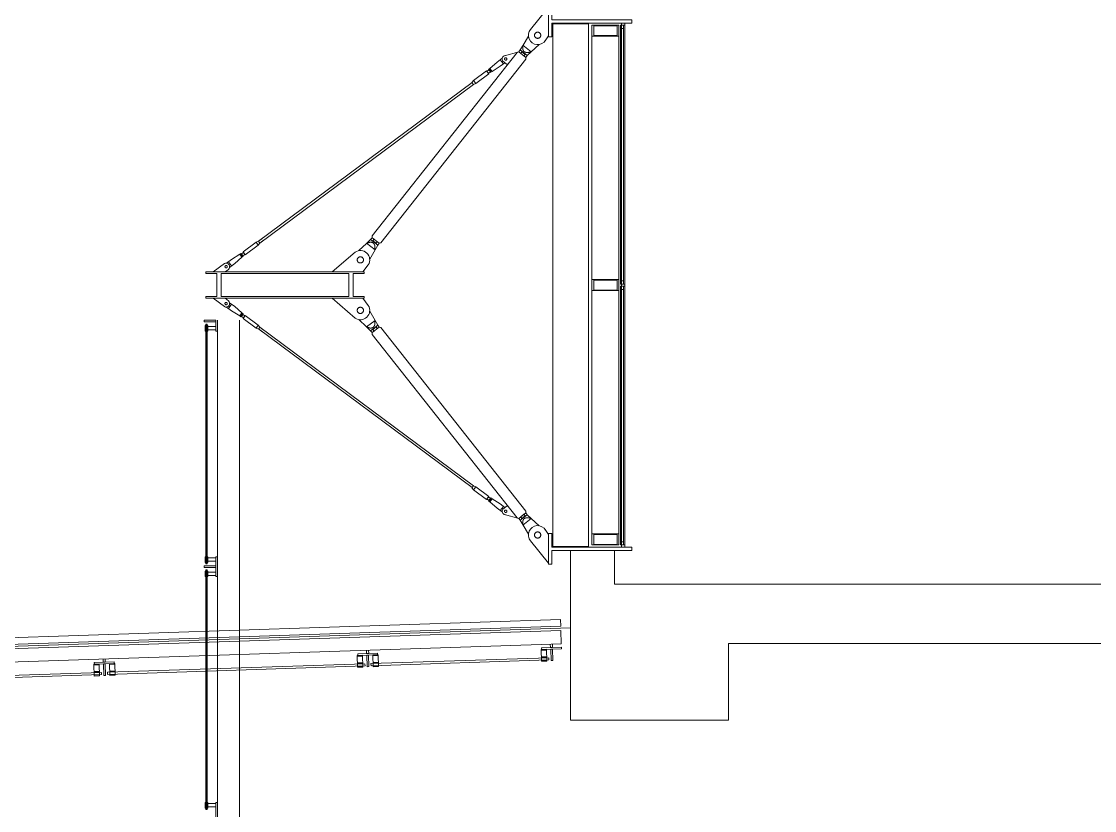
# Model space of a CAD drawing. Header units: inches. Extents: x -3410 to 5259, y -1080 to 3208.
# Drawn here: x -417.8 to -173.5, y 2813.2 to 2992.8 of the extents above; entities that cross this region are included whole.
import ezdxf

# ---------------------------------------------------------------- set-up
doc = ezdxf.new("R2010")
doc.units = ezdxf.units.IN
doc.header["$LTSCALE"] = 48
doc.header["$MEASUREMENT"] = 0
doc.layers.add('Venue-Ceiling-Main', color=7, linetype='Continuous', lineweight=5)
doc.layers.add('Venue-Walls and Doors', color=7, linetype='Continuous', lineweight=5)

msp = doc.modelspace()

# ---------------------------------------------------------------- linework, layer by layer
at = {"layer": 'Venue-Ceiling-Main', "linetype": 'Continuous'}
for p, q in [((-376.21, 2924.75), (-376.21, 2924.38)), ((-373.58, 2924.75), (-376.21, 2924.75)), ((-373.58, 2924.38), (-376.21, 2924.38)), ((-373.58, 2922.31), (-373.58, 2924.75)), ((-373.21, 2924.75), (-373.21, 2700.75)), ((-368.21, 2924.75), (-368.21, 2700.75)), ((-375.83, 2923.56), (-376.02, 2923.56)), ((-376.02, 2923.56), (-376.02, 2922.31)), ((-375.83, 2922.31), (-376.02, 2922.31)), ((-375.96, 2923.56), (-375.96, 2922.31)), ((-375.83, 2923.88), (-375.83, 2869.34)), ((-375.58, 2923.88), (-375.83, 2923.88)), ((-375.78, 2923.88), (-375.78, 2869.34)), ((-375.75, 2923.56), (-375.75, 2923.31)), ((-375.39, 2923.56), (-375.75, 2923.56)), ((-375.75, 2923.31), (-375.58, 2923.31)), ((-375.75, 2922.56), (-375.58, 2922.56)), ((-375.75, 2922.31), (-375.75, 2922.56)), ((-375.39, 2922.31), (-375.75, 2922.31)), ((-375.63, 2923.88), (-375.63, 2869.34)), ((-375.58, 2923.88), (-375.58, 2869.34)), ((-375.39, 2923.56), (-375.39, 2922.31)), ((-373.58, 2923.31), (-375.39, 2923.31)), ((-373.58, 2922.56), (-375.39, 2922.56)), ((-373.58, 2922.31), (-373.21, 2922.31)), ((-376.02, 2869.66), (-376.02, 2870.91)), ((-375.83, 2870.91), (-376.02, 2870.91)), ((-375.96, 2869.66), (-375.96, 2870.91)), ((-375.39, 2870.91), (-375.58, 2870.91)), ((-375.39, 2869.66), (-375.39, 2870.91)), ((-373.58, 2870.66), (-375.39, 2870.66)), ((-373.58, 2866.41), (-373.58, 2870.91)), ((-373.21, 2870.91), (-373.58, 2870.91)), ((-376.21, 2868.84), (-376.21, 2868.47)), ((-373.58, 2868.84), (-376.21, 2868.84)), ((-373.58, 2868.47), (-376.21, 2868.47)), ((-375.83, 2869.66), (-376.02, 2869.66)), ((-375.58, 2869.34), (-375.83, 2869.34)), ((-375.58, 2870.52), (-375.75, 2870.52)), ((-375.39, 2869.66), (-375.58, 2869.66)), ((-373.58, 2869.91), (-375.39, 2869.91)), ((-375.83, 2867.66), (-376.02, 2867.66)), ((-376.02, 2867.66), (-376.02, 2866.41)), ((-375.83, 2866.41), (-376.02, 2866.41)), ((-375.96, 2867.66), (-375.96, 2866.41)), ((-375.83, 2867.97), (-375.83, 2813.44)), ((-375.58, 2867.97), (-375.83, 2867.97)), ((-375.78, 2867.97), (-375.78, 2813.44)), ((-375.75, 2867.66), (-375.75, 2867.41)), ((-375.39, 2867.66), (-375.75, 2867.66)), ((-375.75, 2867.41), (-375.58, 2867.41)), ((-375.75, 2866.66), (-375.58, 2866.66)), ((-375.75, 2866.41), (-375.75, 2866.66)), ((-375.39, 2866.41), (-375.75, 2866.41)), ((-375.63, 2867.97), (-375.63, 2813.44)), ((-375.58, 2867.97), (-375.58, 2813.44)), ((-375.39, 2867.66), (-375.39, 2866.41)), ((-373.58, 2867.41), (-375.39, 2867.41)), ((-373.58, 2866.66), (-375.39, 2866.66)), ((-373.58, 2866.41), (-373.21, 2866.41)), ((-376.02, 2813.75), (-376.02, 2815)), ((-375.83, 2815), (-376.02, 2815)), ((-375.96, 2813.75), (-375.96, 2815)), ((-375.58, 2814.61), (-375.75, 2814.61)), ((-375.39, 2815), (-375.58, 2815)), ((-375.39, 2813.75), (-375.39, 2815)), ((-373.58, 2814.75), (-375.39, 2814.75)), ((-373.58, 2810.5), (-373.58, 2815)), ((-373.21, 2815), (-373.58, 2815)), ((-375.83, 2813.75), (-376.02, 2813.75)), ((-375.58, 2813.44), (-375.83, 2813.44)), ((-375.39, 2813.75), (-375.58, 2813.75)), ((-373.58, 2814), (-375.39, 2814))]:
    msp.add_line(p, q, dxfattribs=at)
at = {"layer": 'Venue-Ceiling-Main', "linetype": 'Continuous', "flags": 128}
for points in [[(-375.96, 2923.09), (-375.92, 2923.09), (-375.8, 2923), (-375.46, 2923), (-375.46, 2922.88), (-375.8, 2922.88), (-375.92, 2922.78), (-375.96, 2922.78)], [(-375.96, 2870.83), (-375.92, 2870.83), (-375.8, 2870.73), (-375.46, 2870.73), (-375.46, 2870.61), (-375.8, 2870.61), (-375.92, 2870.51), (-375.96, 2870.51)], [(-375.96, 2869.74), (-375.92, 2869.74), (-375.8, 2869.83), (-375.46, 2869.83), (-375.46, 2869.96), (-375.8, 2869.96), (-375.92, 2870.05), (-375.96, 2870.05)], [(-375.58, 2870.05), (-375.75, 2870.05), (-375.75, 2870.52)], [(-375.96, 2867.19), (-375.92, 2867.19), (-375.8, 2867.09), (-375.46, 2867.09), (-375.46, 2866.97), (-375.8, 2866.97), (-375.92, 2866.88), (-375.96, 2866.88)], [(-375.96, 2814.92), (-375.92, 2814.92), (-375.8, 2814.83), (-375.46, 2814.83), (-375.46, 2814.7), (-375.8, 2814.7), (-375.92, 2814.61), (-375.96, 2814.61)], [(-375.58, 2814.14), (-375.75, 2814.14), (-375.75, 2814.61)], [(-375.96, 2813.83), (-375.92, 2813.83), (-375.8, 2813.92), (-375.46, 2813.92), (-375.46, 2814.05), (-375.8, 2814.05), (-375.92, 2814.14), (-375.96, 2814.14)]]:
    msp.add_lwpolyline(points, dxfattribs=at)
at = {"layer": 'Venue-Walls and Doors', "linetype": 'Continuous'}
for p, q in [((-297.83, 2996), (-301.96, 2990.96)), ((-281.86, 2991.88), (-287.98, 2991.88)), ((-281.86, 2991.88), (-281.86, 2873.62)), ((-281.23, 2873.13), (-281.23, 2992.38)), ((-280.73, 2991.16), (-281.23, 2991.16)), ((-280.73, 2933), (-280.73, 2991.88)), ((-280.48, 2992.38), (-280.48, 2873.13)), ((-302.43, 2989.44), (-303.64, 2987.34)), ((-297.83, 2989.5), (-298.58, 2988.37)), ((-287.98, 2989.38), (-281.86, 2989.38)), ((-304.98, 2985.71), (-337.96, 2943.95)), ((-304.6, 2985.83), (-307.86, 2984.96)), ((-304.6, 2985.83), (-304.99, 2985.71)), ((-304.26, 2986.26), (-304.6, 2985.83)), ((-304.6, 2985.83), (-303, 2984.56)), ((-303.64, 2987.34), (-304.26, 2986.26)), ((-302.66, 2984.99), (-304.26, 2986.26)), ((-303.89, 2985.85), (-304.17, 2985.49)), ((-304.17, 2985.49), (-303.43, 2984.9)), ((-303.15, 2985.26), (-303.89, 2985.85)), ((-301.75, 2985.85), (-303.65, 2987.35)), ((-301.75, 2985.85), (-302.66, 2984.99)), ((-299.99, 2987.51), (-301.75, 2985.85)), ((-303.03, 2984.16), (-335.99, 2942.41)), ((-311.18, 2982.06), (-309.53, 2983.51)), ((-309.53, 2983.51), (-308.37, 2984.37)), ((-308.82, 2982.55), (-307.75, 2983.34)), ((-308.81, 2984.05), (-308.1, 2983.09)), ((-308.23, 2983.73), (-307.27, 2982.95)), ((-303.43, 2984.9), (-303.15, 2985.26)), ((-303, 2984.56), (-303.03, 2984.16)), ((-303, 2984.56), (-302.66, 2984.99)), ((-314.88, 2979.31), (-311.93, 2981.5)), ((-311.43, 2980.84), (-314.39, 2978.64)), ((-311.93, 2981.5), (-311.43, 2980.84)), ((-311.85, 2981.4), (-311.39, 2981.74)), ((-311.51, 2980.94), (-311.85, 2981.4)), ((-311.05, 2981.28), (-311.51, 2980.94)), ((-311.39, 2981.74), (-311.05, 2981.28)), ((-311.33, 2981.66), (-310.87, 2981.53)), ((-311.1, 2981.84), (-311.11, 2981.36)), ((-310.68, 2981.39), (-308.82, 2982.55)), ((-363.88, 2942.72), (-315.24, 2978.83)), ((-314.94, 2978.43), (-363.58, 2942.32)), ((-315.26, 2978.86), (-314.88, 2979.31)), ((-315.26, 2978.86), (-314.92, 2978.41)), ((-314.92, 2978.41), (-314.39, 2978.64)), ((-314.39, 2978.64), (-314.88, 2979.31)), ((-337.99, 2943.55), (-337.96, 2943.96)), ((-363.9, 2942.75), (-364.43, 2942.51)), ((-363.56, 2942.29), (-363.94, 2941.84)), ((-363.9, 2942.75), (-363.56, 2942.29)), ((-363.07, 2943.32), (-363.88, 2942.72)), ((-363.58, 2942.32), (-362.77, 2942.92)), ((-340.99, 2940.6), (-339.24, 2942.26)), ((-337.34, 2940.77), (-339.25, 2942.27)), ((-339.24, 2942.26), (-338.33, 2943.12)), ((-338.33, 2943.12), (-337.99, 2943.55)), ((-336.72, 2941.85), (-338.33, 2943.12)), ((-337.99, 2943.55), (-336.38, 2942.29)), ((-337.84, 2942.85), (-337.56, 2943.21)), ((-337.1, 2942.27), (-337.84, 2942.85)), ((-337.56, 2943.21), (-336.81, 2942.63)), ((-337.34, 2940.77), (-336.72, 2941.85)), ((-336.81, 2942.63), (-337.1, 2942.27)), ((-336.38, 2942.29), (-336.72, 2941.85)), ((-336.38, 2942.29), (-335.99, 2942.41)), ((-368.14, 2939.76), (-370, 2938.6)), ((-367.64, 2939.09), (-369.29, 2937.64)), ((-367.95, 2939.62), (-367.48, 2939.49)), ((-367.71, 2939.8), (-367.72, 2939.31)), ((-347.09, 2935.75), (-341.87, 2940.25)), ((-338.55, 2938.67), (-337.34, 2940.77)), ((-374.18, 2935.75), (-371.63, 2937.64)), ((-370, 2938.6), (-371.16, 2937.74)), ((-370.72, 2938.07), (-370.01, 2937.11)), ((-369.29, 2937.64), (-370.44, 2936.79)), ((-340.09, 2935.75), (-338.87, 2937.38)), ((-371.48, 2935.75), (-370.71, 2936.34)), ((-287.98, 2934), (-281.86, 2934)), ((-280.73, 2933.72), (-281.23, 2933.72)), ((-280.73, 2931.79), (-281.23, 2931.79)), ((-280.73, 2873.62), (-280.73, 2932.5)), ((-374.18, 2929.75), (-371.63, 2927.86)), ((-371.48, 2929.75), (-370.71, 2929.16)), ((-347.09, 2929.75), (-341.87, 2925.25)), ((-340.09, 2929.75), (-338.87, 2928.13)), ((-281.86, 2931.5), (-287.98, 2931.5)), ((-370, 2926.9), (-371.16, 2927.76)), ((-370.72, 2927.44), (-370.01, 2928.39)), ((-369.29, 2927.86), (-370.44, 2928.71)), ((-368.14, 2925.74), (-370, 2926.9)), ((-367.64, 2926.41), (-369.29, 2927.86)), ((-338.55, 2926.83), (-337.34, 2924.73)), ((-367.95, 2925.88), (-367.48, 2926.01)), ((-367.71, 2925.7), (-367.72, 2926.19)), ((-340.99, 2924.9), (-339.24, 2923.24)), ((-337.34, 2924.73), (-339.25, 2923.23)), ((-337.34, 2924.73), (-336.72, 2923.65)), ((-363.9, 2922.76), (-364.43, 2922.99)), ((-363.56, 2923.21), (-363.94, 2923.66)), ((-363.9, 2922.76), (-363.56, 2923.21)), ((-363.88, 2922.78), (-315.24, 2886.67)), ((-363.07, 2922.18), (-363.88, 2922.78)), ((-314.94, 2887.07), (-363.58, 2923.18)), ((-363.58, 2923.18), (-362.77, 2922.58)), ((-339.24, 2923.24), (-338.33, 2922.38)), ((-336.72, 2923.65), (-338.33, 2922.38)), ((-338.33, 2922.38), (-337.99, 2921.95)), ((-337.99, 2921.95), (-336.38, 2923.22)), ((-337.99, 2921.95), (-337.96, 2921.55)), ((-337.1, 2923.23), (-337.84, 2922.65)), ((-337.84, 2922.65), (-337.56, 2922.29)), ((-337.56, 2922.29), (-336.81, 2922.87)), ((-336.81, 2922.87), (-337.1, 2923.23)), ((-336.38, 2923.22), (-336.72, 2923.65)), ((-336.38, 2923.21), (-335.99, 2923.09)), ((-303.03, 2881.35), (-335.99, 2923.09)), ((-304.98, 2879.79), (-337.96, 2921.55)), ((-315.26, 2886.64), (-314.92, 2887.1)), ((-315.26, 2886.64), (-314.88, 2886.19)), ((-314.92, 2887.1), (-314.39, 2886.86)), ((-314.39, 2886.86), (-314.88, 2886.19)), ((-314.88, 2886.19), (-311.93, 2884)), ((-311.43, 2884.66), (-314.39, 2886.86)), ((-311.93, 2884), (-311.43, 2884.66)), ((-311.51, 2884.56), (-311.85, 2884.1)), ((-311.85, 2884.1), (-311.39, 2883.76)), ((-311.05, 2884.22), (-311.51, 2884.56)), ((-311.39, 2883.76), (-311.05, 2884.22)), ((-311.33, 2883.84), (-310.87, 2883.97)), ((-311.18, 2883.44), (-309.53, 2881.99)), ((-311.1, 2883.66), (-311.11, 2884.15)), ((-310.68, 2884.11), (-308.82, 2882.95)), ((-308.82, 2882.95), (-307.75, 2882.16)), ((-309.53, 2881.99), (-308.37, 2881.13)), ((-308.81, 2881.45), (-308.1, 2882.41)), ((-308.23, 2881.77), (-307.27, 2882.55)), ((-304.6, 2879.67), (-307.86, 2880.54)), ((-304.6, 2879.67), (-303, 2880.94)), ((-302.66, 2880.51), (-304.26, 2879.24)), ((-304.17, 2880.02), (-303.43, 2880.6)), ((-303.43, 2880.6), (-303.15, 2880.24)), ((-303, 2880.94), (-303.03, 2881.35)), ((-303, 2880.94), (-302.66, 2880.51)), ((-301.75, 2879.65), (-302.66, 2880.51)), ((-304.6, 2879.67), (-304.99, 2879.79)), ((-304.26, 2879.24), (-304.6, 2879.67)), ((-303.64, 2878.16), (-304.26, 2879.24)), ((-303.89, 2879.66), (-304.17, 2880.02)), ((-303.15, 2880.24), (-303.89, 2879.66)), ((-301.75, 2879.65), (-303.65, 2878.15)), ((-302.43, 2876.06), (-303.64, 2878.16)), ((-299.99, 2877.99), (-301.75, 2879.65)), ((-297.83, 2876), (-298.58, 2877.13)), ((-287.98, 2876.12), (-281.86, 2876.12)), ((-297.83, 2869.5), (-301.96, 2874.55)), ((-281.23, 2874.34), (-280.73, 2874.34)), ((-292.83, 2872.38), (-292.83, 2833.73)), ((-282.83, 2872.23), (-282.83, 2864.73)), ((103.87, 2864.73), (-282.83, 2864.73)), ((-1282.85, 2823.94), (-295.11, 2856.63)), ((-295.06, 2855.13), (-295.11, 2856.63)), ((-1281.3, 2822.5), (-295.06, 2855.13)), ((-292.83, 2854.73), (-1280.81, 2822.04)), ((-1280.27, 2821.53), (-295.03, 2854.13)), ((-294.93, 2851.13), (-295.03, 2854.13)), ((-1277.17, 2818.63), (-294.93, 2851.13)), ((-296.93, 2851.07), (-296.91, 2850.32)), ((-256.83, 2851.23), (-256.83, 2833.73)), ((67.87, 2851.23), (-256.83, 2851.23)), ((-341.27, 2848.85), (-336.77, 2849)), ((-341.26, 2848.47), (-341.27, 2848.85)), ((-336.76, 2848.62), (-341.26, 2848.47)), ((-339.27, 2848.91), (-339.29, 2849.66)), ((-338.77, 2848.93), (-339.27, 2848.91)), ((-338.79, 2849.68), (-338.77, 2848.93)), ((-337.82, 2848.59), (-336.63, 2848.63)), ((-336.77, 2849), (-336.76, 2848.62)), ((-336.63, 2848.63), (-336.54, 2845.94)), ((-299.52, 2849.86), (-298.33, 2849.89)), ((-299.43, 2847.17), (-299.52, 2849.86)), ((-298.32, 2849.71), (-299.51, 2849.67)), ((-299.4, 2850.23), (-294.91, 2850.38)), ((-299.39, 2849.86), (-299.4, 2850.23)), ((-294.89, 2850.01), (-299.39, 2849.86)), ((-298.33, 2849.89), (-298.24, 2847.21)), ((-297.4, 2850.3), (-297.43, 2851.05)), ((-296.91, 2850.32), (-297.4, 2850.3)), ((-297.33, 2849.93), (-296.96, 2849.94)), ((-297.24, 2847.3), (-297.33, 2849.93)), ((-296.96, 2849.94), (-296.87, 2847.32)), ((-294.91, 2850.38), (-294.89, 2850.01)), ((-401.35, 2846.49), (-400.16, 2846.52)), ((-401.26, 2843.8), (-401.35, 2846.49)), ((-400.15, 2846.34), (-401.34, 2846.3)), ((-401.24, 2846.86), (-396.74, 2847.01)), ((-401.22, 2846.49), (-401.24, 2846.86)), ((-396.73, 2846.64), (-401.22, 2846.49)), ((-400.16, 2846.52), (-400.07, 2843.84)), ((-399.24, 2846.93), (-399.26, 2847.68)), ((-398.74, 2846.95), (-399.24, 2846.93)), ((-399.16, 2846.56), (-398.79, 2846.57)), ((-399.07, 2843.93), (-399.16, 2846.56)), ((-398.79, 2846.57), (-398.7, 2843.95)), ((-398.76, 2847.7), (-398.74, 2846.95)), ((-397.79, 2846.6), (-396.6, 2846.64)), ((-397.7, 2843.92), (-397.79, 2846.6)), ((-397.78, 2846.42), (-396.59, 2846.46)), ((-396.74, 2847.01), (-396.73, 2846.64)), ((-396.6, 2846.64), (-396.51, 2843.96)), ((-341.38, 2848.47), (-340.19, 2848.51)), ((-341.29, 2845.78), (-341.38, 2848.47)), ((-340.19, 2848.32), (-341.37, 2848.28)), ((-340.14, 2846.82), (-341.32, 2846.78)), ((-340.13, 2846.64), (-341.32, 2846.6)), ((-340.19, 2848.51), (-340.1, 2845.82)), ((-339.19, 2848.54), (-338.82, 2848.55)), ((-339.11, 2845.92), (-339.19, 2848.54)), ((-338.82, 2848.55), (-338.73, 2845.93)), ((-337.73, 2845.9), (-337.82, 2848.59)), ((-337.81, 2848.4), (-336.63, 2848.44)), ((-337.76, 2846.9), (-336.58, 2846.94)), ((-337.76, 2846.71), (-336.57, 2846.75)), ((-298.27, 2848.21), (-299.46, 2848.17)), ((-298.27, 2848.02), (-299.45, 2847.98)), ((-298.25, 2847.4), (-299.43, 2847.36)), ((-298.24, 2847.21), (-299.43, 2847.17)), ((-296.87, 2847.32), (-297.24, 2847.3)), ((-400.1, 2844.84), (-401.29, 2844.8)), ((-400.1, 2844.65), (-401.29, 2844.61)), ((-400.08, 2844.03), (-401.26, 2843.99)), ((-400.07, 2843.84), (-401.26, 2843.8)), ((-398.7, 2843.95), (-399.07, 2843.93)), ((-397.73, 2844.92), (-396.54, 2844.96)), ((-397.73, 2844.73), (-396.54, 2844.77)), ((-397.7, 2844.1), (-396.52, 2844.14)), ((-396.51, 2843.96), (-397.7, 2843.92)), ((-340.11, 2846.01), (-341.3, 2845.97)), ((-340.1, 2845.82), (-341.29, 2845.78)), ((-338.73, 2845.93), (-339.11, 2845.92)), ((-337.74, 2846.09), (-336.55, 2846.13)), ((-336.54, 2845.94), (-337.73, 2845.9)), ((-256.83, 2833.73), (-292.83, 2833.73))]:
    msp.add_line(p, q, dxfattribs=at)
at = {"layer": 'Venue-Walls and Doors', "linetype": 'Continuous', "flags": 128}
for points in [[(-297.08, 2993.13), (-297.08, 2996.25), (-297.83, 2996.25), (-297.83, 2989.25), (-297.08, 2989.25), (-297.08, 2992.38), (-278.83, 2992.38), (-278.83, 2993.13)], [(-299.6, 2989.61), (-299.61, 2989.54), (-299.62, 2989.47), (-299.63, 2989.4), (-299.66, 2989.34), (-299.69, 2989.28), (-299.72, 2989.22), (-299.76, 2989.16), (-299.81, 2989.11), (-299.86, 2989.06), (-299.92, 2989.02), (-299.98, 2988.99), (-300.04, 2988.96), (-300.1, 2988.93), (-300.17, 2988.92), (-300.24, 2988.91), (-300.31, 2988.9), (-300.38, 2988.91), (-300.45, 2988.92), (-300.52, 2988.93), (-300.58, 2988.96), (-300.64, 2988.99), (-300.7, 2989.02), (-300.76, 2989.06), (-300.81, 2989.11), (-300.86, 2989.16), (-300.9, 2989.22), (-300.93, 2989.28), (-300.96, 2989.34), (-300.99, 2989.4), (-301, 2989.47), (-301.01, 2989.54), (-301.02, 2989.61), (-301.01, 2989.68), (-301, 2989.75), (-300.99, 2989.82), (-300.96, 2989.88), (-300.93, 2989.94), (-300.9, 2990), (-300.86, 2990.06), (-300.81, 2990.11), (-300.76, 2990.16), (-300.7, 2990.2), (-300.64, 2990.23), (-300.58, 2990.26), (-300.52, 2990.29), (-300.45, 2990.3), (-300.38, 2990.31), (-300.31, 2990.32), (-300.24, 2990.31), (-300.17, 2990.3), (-300.1, 2990.29), (-300.04, 2990.26), (-299.98, 2990.23), (-299.92, 2990.2), (-299.86, 2990.16), (-299.81, 2990.11), (-299.76, 2990.06), (-299.72, 2990), (-299.69, 2989.94), (-299.66, 2989.88), (-299.63, 2989.82), (-299.62, 2989.75), (-299.61, 2989.68)], [(-288.71, 2873.25), (-296.83, 2873.25), (-296.83, 2992.25), (-288.71, 2992.25)], [(-282.17, 2991.74), (-287.54, 2991.74), (-287.54, 2989.57), (-282.17, 2989.57)], [(-307.32, 2984.21), (-307.32, 2984.18), (-307.32, 2984.16), (-307.33, 2984.13), (-307.34, 2984.11), (-307.35, 2984.08), (-307.36, 2984.06), (-307.38, 2984.04), (-307.39, 2984.02), (-307.41, 2984), (-307.44, 2983.99), (-307.46, 2983.97), (-307.48, 2983.96), (-307.51, 2983.95), (-307.53, 2983.94), (-307.56, 2983.94), (-307.59, 2983.94), (-307.61, 2983.94), (-307.64, 2983.94), (-307.67, 2983.95), (-307.69, 2983.96), (-307.71, 2983.97), (-307.74, 2983.99), (-307.76, 2984), (-307.78, 2984.02), (-307.8, 2984.04), (-307.81, 2984.06), (-307.83, 2984.08), (-307.84, 2984.11), (-307.85, 2984.13), (-307.85, 2984.16), (-307.86, 2984.18), (-307.86, 2984.21), (-307.86, 2984.24), (-307.85, 2984.26), (-307.85, 2984.29), (-307.84, 2984.31), (-307.83, 2984.34), (-307.81, 2984.36), (-307.8, 2984.38), (-307.78, 2984.4), (-307.76, 2984.42), (-307.74, 2984.44), (-307.71, 2984.45), (-307.69, 2984.46), (-307.67, 2984.47), (-307.64, 2984.48), (-307.61, 2984.48), (-307.59, 2984.48), (-307.56, 2984.48), (-307.53, 2984.48), (-307.51, 2984.47), (-307.48, 2984.46), (-307.46, 2984.45), (-307.44, 2984.44), (-307.41, 2984.42), (-307.39, 2984.4), (-307.38, 2984.38), (-307.36, 2984.36), (-307.35, 2984.34), (-307.34, 2984.31), (-307.33, 2984.29), (-307.32, 2984.26), (-307.32, 2984.24)], [(-339.96, 2938.5), (-339.97, 2938.43), (-339.98, 2938.36), (-339.99, 2938.29), (-340.02, 2938.23), (-340.05, 2938.16), (-340.08, 2938.11), (-340.12, 2938.05), (-340.17, 2938), (-340.22, 2937.95), (-340.28, 2937.91), (-340.34, 2937.87), (-340.4, 2937.84), (-340.47, 2937.82), (-340.53, 2937.8), (-340.6, 2937.79), (-340.67, 2937.79), (-340.74, 2937.79), (-340.81, 2937.8), (-340.88, 2937.82), (-340.94, 2937.84), (-341, 2937.87), (-341.06, 2937.91), (-341.12, 2937.95), (-341.17, 2938), (-341.22, 2938.05), (-341.26, 2938.11), (-341.3, 2938.16), (-341.32, 2938.23), (-341.35, 2938.29), (-341.37, 2938.36), (-341.38, 2938.43), (-341.38, 2938.5), (-341.38, 2938.57), (-341.37, 2938.64), (-341.35, 2938.7), (-341.32, 2938.77), (-341.3, 2938.83), (-341.26, 2938.89), (-341.22, 2938.95), (-341.17, 2939), (-341.12, 2939.05), (-341.06, 2939.09), (-341, 2939.12), (-340.94, 2939.15), (-340.88, 2939.18), (-340.81, 2939.19), (-340.74, 2939.2), (-340.67, 2939.21), (-340.6, 2939.2), (-340.53, 2939.19), (-340.47, 2939.18), (-340.4, 2939.15), (-340.34, 2939.12), (-340.28, 2939.09), (-340.22, 2939.05), (-340.17, 2939), (-340.12, 2938.95), (-340.08, 2938.89), (-340.05, 2938.83), (-340.02, 2938.77), (-339.99, 2938.7), (-339.98, 2938.64), (-339.97, 2938.57)], [(-370.96, 2936.94), (-370.96, 2936.92), (-370.97, 2936.89), (-370.97, 2936.86), (-370.98, 2936.84), (-370.99, 2936.82), (-371.01, 2936.79), (-371.02, 2936.77), (-371.04, 2936.75), (-371.06, 2936.73), (-371.08, 2936.72), (-371.11, 2936.7), (-371.13, 2936.69), (-371.15, 2936.68), (-371.18, 2936.68), (-371.21, 2936.67), (-371.23, 2936.67), (-371.26, 2936.67), (-371.29, 2936.68), (-371.31, 2936.68), (-371.34, 2936.69), (-371.36, 2936.7), (-371.38, 2936.72), (-371.4, 2936.73), (-371.42, 2936.75), (-371.44, 2936.77), (-371.46, 2936.79), (-371.47, 2936.82), (-371.48, 2936.84), (-371.49, 2936.86), (-371.5, 2936.89), (-371.5, 2936.92), (-371.5, 2936.94), (-371.5, 2936.97), (-371.5, 2937), (-371.49, 2937.02), (-371.48, 2937.05), (-371.47, 2937.07), (-371.46, 2937.09), (-371.44, 2937.11), (-371.42, 2937.13), (-371.4, 2937.15), (-371.38, 2937.17), (-371.36, 2937.18), (-371.34, 2937.19), (-371.31, 2937.2), (-371.29, 2937.21), (-371.26, 2937.21), (-371.23, 2937.21), (-371.21, 2937.21), (-371.18, 2937.21), (-371.15, 2937.2), (-371.13, 2937.19), (-371.11, 2937.18), (-371.08, 2937.17), (-371.06, 2937.15), (-371.04, 2937.13), (-371.02, 2937.11), (-371.01, 2937.09), (-370.99, 2937.07), (-370.98, 2937.05), (-370.97, 2937.02), (-370.97, 2937), (-370.96, 2936.97)], [(-339.83, 2930.13), (-339.83, 2929.75), (-375.83, 2929.75), (-375.83, 2930.13), (-373.33, 2930.13), (-373.33, 2935.38), (-375.83, 2935.38), (-375.83, 2935.75), (-339.83, 2935.75), (-339.83, 2935.38), (-342.33, 2935.38), (-342.33, 2930.13)], [(-282.17, 2933.87), (-287.54, 2933.87), (-287.54, 2931.64), (-282.17, 2931.64)], [(-370.96, 2928.56), (-370.96, 2928.53), (-370.97, 2928.51), (-370.97, 2928.48), (-370.98, 2928.46), (-370.99, 2928.43), (-371.01, 2928.41), (-371.02, 2928.39), (-371.04, 2928.37), (-371.06, 2928.35), (-371.08, 2928.33), (-371.11, 2928.32), (-371.13, 2928.31), (-371.15, 2928.3), (-371.18, 2928.29), (-371.21, 2928.29), (-371.23, 2928.29), (-371.26, 2928.29), (-371.29, 2928.29), (-371.31, 2928.3), (-371.34, 2928.31), (-371.36, 2928.32), (-371.38, 2928.33), (-371.4, 2928.35), (-371.42, 2928.37), (-371.44, 2928.39), (-371.46, 2928.41), (-371.47, 2928.43), (-371.48, 2928.46), (-371.49, 2928.48), (-371.5, 2928.51), (-371.5, 2928.53), (-371.5, 2928.56), (-371.5, 2928.58), (-371.5, 2928.61), (-371.49, 2928.64), (-371.48, 2928.66), (-371.47, 2928.69), (-371.46, 2928.71), (-371.44, 2928.73), (-371.42, 2928.75), (-371.4, 2928.77), (-371.38, 2928.78), (-371.36, 2928.8), (-371.34, 2928.81), (-371.31, 2928.82), (-371.29, 2928.82), (-371.26, 2928.83), (-371.23, 2928.83), (-371.21, 2928.83), (-371.18, 2928.82), (-371.15, 2928.82), (-371.13, 2928.81), (-371.11, 2928.8), (-371.08, 2928.78), (-371.06, 2928.77), (-371.04, 2928.75), (-371.02, 2928.73), (-371.01, 2928.71), (-370.99, 2928.69), (-370.98, 2928.66), (-370.97, 2928.64), (-370.97, 2928.61), (-370.96, 2928.58)], [(-339.96, 2927), (-339.97, 2926.93), (-339.98, 2926.86), (-339.99, 2926.8), (-340.02, 2926.73), (-340.05, 2926.67), (-340.08, 2926.61), (-340.12, 2926.55), (-340.17, 2926.5), (-340.22, 2926.46), (-340.28, 2926.41), (-340.34, 2926.38), (-340.4, 2926.35), (-340.47, 2926.32), (-340.53, 2926.31), (-340.6, 2926.3), (-340.67, 2926.29), (-340.74, 2926.3), (-340.81, 2926.31), (-340.88, 2926.32), (-340.94, 2926.35), (-341, 2926.38), (-341.06, 2926.41), (-341.12, 2926.46), (-341.17, 2926.5), (-341.22, 2926.55), (-341.26, 2926.61), (-341.3, 2926.67), (-341.32, 2926.73), (-341.35, 2926.8), (-341.37, 2926.86), (-341.38, 2926.93), (-341.38, 2927), (-341.38, 2927.07), (-341.37, 2927.14), (-341.35, 2927.21), (-341.32, 2927.27), (-341.3, 2927.34), (-341.26, 2927.4), (-341.22, 2927.45), (-341.17, 2927.5), (-341.12, 2927.55), (-341.06, 2927.59), (-341, 2927.63), (-340.94, 2927.66), (-340.88, 2927.68), (-340.81, 2927.7), (-340.74, 2927.71), (-340.67, 2927.71), (-340.6, 2927.71), (-340.53, 2927.7), (-340.47, 2927.68), (-340.4, 2927.66), (-340.34, 2927.63), (-340.28, 2927.59), (-340.22, 2927.55), (-340.17, 2927.5), (-340.12, 2927.45), (-340.08, 2927.4), (-340.05, 2927.34), (-340.02, 2927.27), (-339.99, 2927.21), (-339.98, 2927.14), (-339.97, 2927.07)], [(-307.32, 2881.29), (-307.32, 2881.26), (-307.32, 2881.24), (-307.33, 2881.21), (-307.34, 2881.19), (-307.35, 2881.16), (-307.36, 2881.14), (-307.38, 2881.12), (-307.39, 2881.1), (-307.41, 2881.08), (-307.44, 2881.07), (-307.46, 2881.05), (-307.48, 2881.04), (-307.51, 2881.03), (-307.53, 2881.02), (-307.56, 2881.02), (-307.59, 2881.02), (-307.61, 2881.02), (-307.64, 2881.02), (-307.67, 2881.03), (-307.69, 2881.04), (-307.71, 2881.05), (-307.74, 2881.07), (-307.76, 2881.08), (-307.78, 2881.1), (-307.8, 2881.12), (-307.81, 2881.14), (-307.83, 2881.16), (-307.84, 2881.19), (-307.85, 2881.21), (-307.85, 2881.24), (-307.86, 2881.26), (-307.86, 2881.29), (-307.86, 2881.32), (-307.85, 2881.34), (-307.85, 2881.37), (-307.84, 2881.39), (-307.83, 2881.42), (-307.81, 2881.44), (-307.8, 2881.46), (-307.78, 2881.48), (-307.76, 2881.5), (-307.74, 2881.52), (-307.71, 2881.53), (-307.69, 2881.54), (-307.67, 2881.55), (-307.64, 2881.56), (-307.61, 2881.56), (-307.59, 2881.56), (-307.56, 2881.56), (-307.53, 2881.56), (-307.51, 2881.55), (-307.48, 2881.54), (-307.46, 2881.53), (-307.44, 2881.52), (-307.41, 2881.5), (-307.39, 2881.48), (-307.38, 2881.46), (-307.36, 2881.44), (-307.35, 2881.42), (-307.34, 2881.39), (-307.33, 2881.37), (-307.32, 2881.34), (-307.32, 2881.32)], [(-299.6, 2875.89), (-299.61, 2875.82), (-299.62, 2875.75), (-299.63, 2875.69), (-299.66, 2875.62), (-299.69, 2875.56), (-299.72, 2875.5), (-299.76, 2875.44), (-299.81, 2875.39), (-299.86, 2875.34), (-299.92, 2875.3), (-299.98, 2875.27), (-300.04, 2875.24), (-300.1, 2875.21), (-300.17, 2875.2), (-300.24, 2875.19), (-300.31, 2875.18), (-300.38, 2875.19), (-300.45, 2875.2), (-300.52, 2875.21), (-300.58, 2875.24), (-300.64, 2875.27), (-300.7, 2875.3), (-300.76, 2875.34), (-300.81, 2875.39), (-300.86, 2875.44), (-300.9, 2875.5), (-300.93, 2875.56), (-300.96, 2875.62), (-300.99, 2875.69), (-301, 2875.75), (-301.01, 2875.82), (-301.02, 2875.89), (-301.01, 2875.96), (-301, 2876.03), (-300.99, 2876.1), (-300.96, 2876.16), (-300.93, 2876.23), (-300.9, 2876.28), (-300.86, 2876.34), (-300.81, 2876.39), (-300.76, 2876.44), (-300.7, 2876.48), (-300.64, 2876.52), (-300.58, 2876.55), (-300.52, 2876.57), (-300.45, 2876.59), (-300.38, 2876.6), (-300.31, 2876.6), (-300.24, 2876.6), (-300.17, 2876.59), (-300.1, 2876.57), (-300.04, 2876.55), (-299.98, 2876.52), (-299.92, 2876.48), (-299.86, 2876.44), (-299.81, 2876.39), (-299.76, 2876.34), (-299.72, 2876.28), (-299.69, 2876.23), (-299.66, 2876.16), (-299.63, 2876.1), (-299.62, 2876.03), (-299.61, 2875.96)], [(-297.08, 2872.38), (-297.08, 2869.25), (-297.83, 2869.25), (-297.83, 2876.25), (-297.08, 2876.25), (-297.08, 2873.13), (-278.83, 2873.13), (-278.83, 2872.38)], [(-282.17, 2875.99), (-287.54, 2875.99), (-287.54, 2873.76), (-282.17, 2873.76)], [(-339.61, 2846.09), (-398.21, 2844.15), (-398.22, 2844.65), (-339.63, 2846.59)], [(-297.75, 2847.47), (-338.24, 2846.13), (-338.26, 2846.63), (-297.77, 2847.97)], [(-399.58, 2844.11), (-458.17, 2842.17), (-458.19, 2842.67), (-399.6, 2844.6)]]:
    msp.add_lwpolyline(points, close=True, dxfattribs=at)
for points in [[(-281.86, 2873.62), (-287.98, 2873.62), (-287.98, 2991.88)], [(-280.48, 2991.88), (-281.48, 2991.88), (-281.48, 2933), (-280.48, 2933)], [(-311.47, 2981.84), (-311.18, 2982.06), (-310.68, 2981.39), (-310.97, 2981.18), (-311.47, 2981.84)], [(-311.33, 2981.66), (-311.1, 2981.84), (-310.87, 2981.53), (-311.11, 2981.36), (-311.33, 2981.66)], [(-364.43, 2942.51), (-367.39, 2940.32), (-366.89, 2939.65), (-363.94, 2941.84), (-364.43, 2942.51)], [(-367.85, 2939.98), (-368.13, 2939.76), (-367.64, 2939.09), (-367.35, 2939.31), (-367.85, 2939.98)], [(-367.71, 2939.8), (-367.95, 2939.62), (-367.72, 2939.31), (-367.48, 2939.49), (-367.71, 2939.8)], [(-367.31, 2940.21), (-367.77, 2939.87), (-367.43, 2939.42), (-366.97, 2939.75), (-367.31, 2940.21)], [(-343.33, 2930.13), (-372.33, 2930.13), (-372.33, 2935.38), (-343.33, 2935.38), (-343.33, 2930.13)], [(-280.48, 2932.5), (-281.48, 2932.5), (-281.48, 2873.62), (-280.48, 2873.62)], [(-367.85, 2925.52), (-368.13, 2925.74), (-367.64, 2926.41), (-367.35, 2926.19), (-367.85, 2925.52)], [(-367.71, 2925.7), (-367.95, 2925.88), (-367.72, 2926.19), (-367.48, 2926.01), (-367.71, 2925.7)], [(-367.31, 2925.29), (-367.77, 2925.63), (-367.43, 2926.09), (-366.97, 2925.75), (-367.31, 2925.29)], [(-364.43, 2922.99), (-367.39, 2925.19), (-366.89, 2925.85), (-363.94, 2923.66), (-364.43, 2922.99)], [(-311.47, 2883.66), (-311.18, 2883.44), (-310.68, 2884.11), (-310.97, 2884.32), (-311.47, 2883.66)], [(-311.33, 2883.84), (-311.1, 2883.66), (-310.87, 2883.97), (-311.11, 2884.15), (-311.33, 2883.84)]]:
    msp.add_lwpolyline(points, dxfattribs=at)
at = {"layer": 'Venue-Walls and Doors', "linetype": 'Continuous'}
for centre, radius, start, end in [((-300.31, 2989.61), 2.13, 140.7258, 328.5376), ((-307.58, 2984.21), 0.804, 100.751, 216.2956), ((-340.67, 2938.5), 2.13, 328.1118, 124.4376), ((-371.23, 2936.94), 0.803, 310.1526, 120.0121), ((-371.23, 2928.56), 0.804, 239.9899, 49.8905), ((-340.67, 2927), 2.13, 235.5623, 31.8879), ((-307.58, 2881.29), 0.803, 143.658, 259.2371), ((-300.31, 2875.89), 2.13, 31.4538, 219.2716)]:
    msp.add_arc(centre, radius, start, end, dxfattribs=at)
for points, knots in [([(-301.75, 2985.85), (-302.18, 2985.74), (-302.7, 2985.66), (-302.88, 2985.69), (-303.08, 2985.74), (-303.18, 2985.78), (-303.29, 2985.82), (-303.45, 2985.95), (-303.51, 2986.04), (-303.57, 2986.13), (-303.66, 2986.3), (-303.71, 2986.46), (-303.7, 2986.95), (-303.65, 2987.35)], [0, 0, 0, 0.100001, 0.200002, 0.300004, 0.400005, 0.400005, 0.50003, 0.600054, 0.600054, 0.700041, 0.800027, 0.900014, 1, 1, 1]), ([(-337.34, 2940.77), (-337.34, 2941.21), (-337.38, 2941.74), (-337.41, 2941.82), (-337.45, 2941.91), (-337.55, 2942.09), (-337.74, 2942.37), (-337.94, 2942.44), (-338.04, 2942.48), (-338.23, 2942.52), (-338.4, 2942.54), (-338.86, 2942.41), (-339.25, 2942.27)], [0, 0, 0, 0.142879, 0.285758, 0.285758, 0.428593, 0.571428, 0.714263, 0.714263, 0.785698, 0.857132, 0.928566, 1, 1, 1]), ([(-337.34, 2924.73), (-337.34, 2924.29), (-337.38, 2923.76), (-337.41, 2923.68), (-337.45, 2923.59), (-337.55, 2923.41), (-337.74, 2923.13), (-338.14, 2922.99), (-338.4, 2922.96), (-338.86, 2923.09), (-339.25, 2923.23)], [0, 0, 0, 0.125029, 0.250058, 0.250058, 0.375049, 0.500039, 0.625029, 0.750019, 0.87501, 1, 1, 1])]:
    msp.add_open_spline(points, degree=2, knots=knots, dxfattribs=at)
msp.add_open_spline([(-301.75, 2879.65), (-302.18, 2879.76), (-302.7, 2879.84), (-302.97, 2879.8), (-303.29, 2879.68), (-303.45, 2879.55), (-303.57, 2879.37), (-303.66, 2879.2), (-303.71, 2879.04), (-303.7, 2878.56), (-303.65, 2878.15)], degree=2, dxfattribs=at)

doc.saveas('drawing.dxf')
